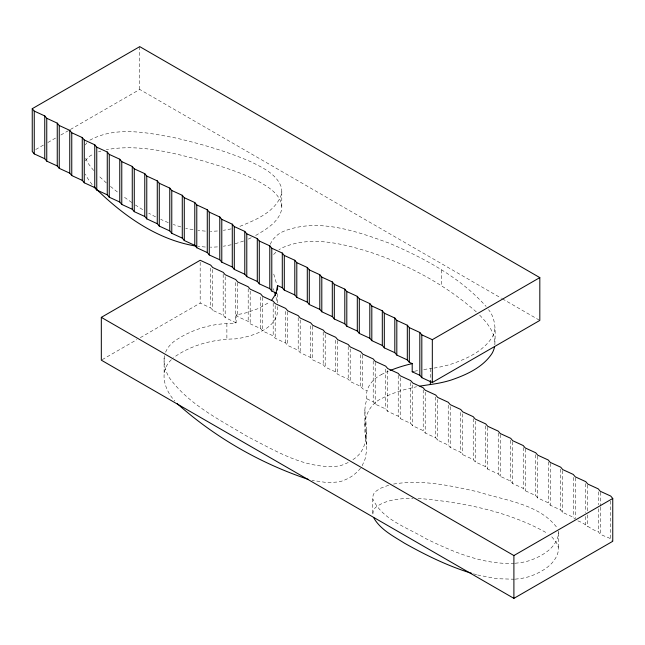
<?xml version="1.0" encoding="UTF-8"?>
<svg xmlns="http://www.w3.org/2000/svg" width="645" height="645" viewBox="0 0 645 645"><rect width="100%" height="100%" fill="white"/><g stroke="black" fill="none" stroke-linecap="round" stroke-linejoin="round"><path stroke-width="0.48" stroke-dasharray="3.23 2.42" d="M277.552 302.795L277.576 293.153L277.56 293.628M362.184 465.73L365.102 459.014L366.465 451.363L366.441 444.566L364.917 431.916L364.836 410.131L365.433 404.431L366.892 398.852C364.651 388.379 372.455 379.115 381.219 374.664M364.836 410.131C366.336 427.103 370.319 448.888 352.968 459.595A45.972 26.542 0 0 1 351.638 460.49M479.678 315.131C487.298 323.081 495.594 332.82 494.86 344.559C495.166 332.78 496.65 319.469 488.531 309.664M164.499 355.693C162.943 363.183 165.426 370.907 169.103 377.406C188.525 404.488 219.735 419.758 247.575 436.609C275.673 450.839 305.746 469.657 338.536 466.037A22.414 12.94 0 0 0 344.011 464.392A45.972 26.542 0 0 0 348.776 462.167M171.376 359.668A50.35 29.065 0 0 0 167.232 364.78C159.968 376.599 166.265 391.773 174.827 401.021M364.868 425.369C365.078 414.38 371.101 403.496 381.219 398.723A103.49 59.751 0 0 1 406.882 388.991L416.565 386.742M494.86 328.652L494.546 330.885A58.445 33.742 0 0 1 492.111 337.383C482.92 351.517 466.448 358.886 451.024 364.191A79.795 46.069 0 0 1 433.948 368.085M165.563 352.194L167.24 348.881A50.35 29.065 0 0 1 174.666 340.947C190.017 330.571 208.327 324.298 226.879 323.613A56.05 32.355 0 0 0 234.732 323.048L236.118 322.871L236.118 314.72A53.753 31.033 0 0 0 246.608 312.672L258.314 308.552L269.626 302.11M270.142 244.294L272.754 239.65L276.584 235.643A36.378 21.003 0 0 1 283.082 231.531C317.872 217.389 356.242 231.16 389.532 243.286C424.853 258.476 460.224 277.487 486.145 306.48M85.374 144.94L85.841 144.206A26.558 15.335 0 0 1 86.946 142.787M85.374 160.839L85.841 160.105A26.558 15.335 0 0 1 89.849 156.106L93.686 153.833M360.571 468.165L357.693 471.535L352.968 475.502A45.972 26.542 0 0 1 344.011 480.299A22.414 12.94 0 0 1 338.536 481.936L327.741 482.702L312.035 480.364M273.601 254.493L276.584 251.55M89.849 140.199C116.148 125.727 148.245 132.814 176.141 138.07C201.595 144.109 226.919 151.341 250.945 161.798C262.45 167.555 276.237 173.819 281.123 186.687A45.134 26.058 0 0 1 281.543 194.056C275.657 212.197 254.944 220.251 238.852 226.774M35.717 149.511L43.521 145.004M47.851 142.505L56.526 137.498M60.856 134.999L69.531 129.992M70.394 129.492L139.747 89.453L501.463 298.288M102.184 359.668L136.877 339.641M140.344 337.641L200.176 303.094L210.681 307.915L212.681 310.318L223.186 315.139L225.186 317.534L236.118 322.871M255.678 235.473C265.974 229.394 278.358 222.42 281.543 209.956A45.134 26.058 0 0 0 281.123 202.595C277.576 192.468 267.602 186.574 258.758 181.559C240.222 171.876 220.026 165.991 200.055 160.073C169.732 151.994 137.772 143.94 106.304 149.713M248.277 239.11L251.252 237.723M243.592 241.02L235.03 243.818M98.459 151.873L100.975 151.067M388.677 485.209L380.179 488.41L375.688 491.45A19.697 11.368 0 0 0 373.229 494.949L372.729 497.529L372.81 514.799L373.229 510.848A19.697 11.368 0 0 1 375.688 507.357C386.194 499.327 400.295 498.577 413.034 498.262M231.168 228.894L223.364 230.33M231.168 244.794L223.364 246.237M393.547 484.056C422.04 479.267 450.928 485.693 478.654 492.014C505.132 500.512 539.156 503.914 556.974 527.666M423.789 369.537A117.293 67.717 0 0 1 430.36 368.601L433.053 368.214M515.178 563.254L520.821 562.601A42.135 24.325 0 0 0 529.851 560.497C541.889 556.232 555.95 548.234 558.417 534.608A38.611 22.293 0 0 0 558.167 531.109M515.178 579.162L520.821 578.509A42.135 24.325 0 0 0 529.851 576.404C541.889 572.131 555.95 564.141 558.417 550.507A38.611 22.293 0 0 0 557.691 545.283L556.022 541.856L551.757 536.809M277.543 306.649C279.672 324.79 260.435 333.263 245.914 336.916A53.688 31 0 0 1 235.296 338.883C213.963 339.262 192.323 344.486 174.666 356.854A50.35 29.065 0 0 0 173.497 357.773M514.355 563.327C483.073 564.802 453.314 551.999 425.748 538.615C407.414 527.497 382.13 519.806 372.81 498.891M514.355 579.234L496.65 578.686L477.679 574.993M417.992 498.343C462.513 502.326 508.639 511.09 547.75 533.52M205.344 231.12L197.951 230.458M205.344 247.027L197.951 246.358M193.081 229.749L185.728 228.225M473.478 573.84L476.857 574.784M180.794 226.935L173.312 224.525M168.289 222.646L160.694 219.356M236.118 314.72L237.683 316.598L248.188 321.42L250.187 323.814L260.693 328.636L262.692 331.03L273.19 335.851L275.189 338.246L285.695 343.067L287.694 345.47L298.2 350.291L300.199 352.686L310.697 357.507L312.696 359.902L323.201 364.723L325.201 367.118L335.706 371.939L337.706 374.342L348.203 379.163L350.203 381.558L360.708 386.379L362.708 388.774L366.892 390.693M366.892 398.852L373.213 401.754L375.213 404.149L385.71 408.97L387.709 411.365L398.215 416.186L400.214 418.589L410.712 423.41L412.719 425.805L423.217 430.626L425.216 433.021L435.722 437.842L437.721 440.237L448.219 445.058L450.218 447.461L460.724 452.282L462.723 454.677L473.228 459.498L475.228 461.893L485.725 466.714L487.725 469.109L498.23 473.93L500.23 476.332L510.735 481.154L512.735 483.548L523.232 488.37L525.232 490.764L535.737 495.586L537.737 497.98L548.242 502.802L550.241 505.204L560.739 510.026L562.738 512.42L573.244 517.242L574.743 519.04M577.872 520.846C585.41 523.482 590.409 529.44 598.246 531.682C601.334 537.164 609.662 535.801 612.75 541.292M155.582 216.889L148.721 213.205M502.334 298.788L538.946 319.928M476.276 311.858C446.445 285.614 410.833 266.167 373.358 253.219C344.728 244.157 312.124 235.054 283.082 247.438A36.378 21.003 0 0 0 278.954 249.784M142.674 209.673L135.402 205.005M131.749 202.514L123.26 196.411M117.39 191.976L110.327 186.316M106.36 182.938L98.701 175.859M93.646 170.474L88.865 164.362L85.398 158.17M92.171 184.655L87.518 178.181L85.398 174.077M273.23 288.67L273.94 290.508M273.754 274.085L276.705 284.292M276.076 297.409L277.165 302.948M610.75 501.06L610.75 538.898M600.245 492.256L600.245 506.196M600.245 507.188L600.245 534.076M598.246 491.845L598.246 504.793M598.246 508.776L598.246 531.682M587.748 485.032L587.748 510.921M587.748 514.904L587.748 526.852M585.749 483.637L585.749 512.509M585.749 516.492L585.749 524.458M575.243 477.816L575.243 518.644M573.244 477.413L573.244 517.242M562.738 470.6L562.738 512.42M560.739 469.197L560.739 510.026M558.409 532.851L558.409 548.758M550.241 463.384L550.241 505.204M548.242 461.981L548.242 502.802M537.737 456.16L537.737 497.98M535.737 454.765L535.737 495.586M525.232 448.944L525.232 490.764M523.232 447.541L523.232 488.37M512.735 441.728L512.735 483.548M510.735 440.325L510.735 481.154M500.23 434.512L500.23 476.332M498.23 433.109L498.23 473.93M487.725 427.288L487.725 469.109M485.725 425.894L485.725 466.714M475.228 421.072L475.228 461.893M473.228 418.669L473.228 459.498M462.723 413.848L462.723 454.677M460.724 412.453L460.724 452.282M450.218 406.632L450.218 447.461M448.219 405.229L448.219 445.058M441.253 269.86L441.253 285.767M437.721 399.416L437.721 440.237M435.722 397.014L435.722 437.842M430.352 368.593L430.352 379.526M425.216 392.192L425.216 433.021M423.217 389.798L423.217 430.626M412.719 384.976L412.719 425.805M410.712 382.582L410.712 423.41M400.214 377.76L400.214 418.589M398.215 375.366L398.215 416.186M387.709 370.544L387.709 411.365M385.71 369.142L385.71 408.97M375.213 362.329L375.213 404.149M373.213 360.926L373.213 401.754M366.537 430.417L366.537 446.316M365.771 423.168L365.771 439.068M362.708 355.105L362.708 388.774M360.708 354.686L360.708 386.379M350.203 348.881L350.203 381.558M348.203 346.478L348.203 379.163M337.706 340.665L337.706 374.342M335.706 340.254L335.706 371.939M325.201 334.441L325.201 367.118M323.201 332.046L323.201 364.723M312.696 326.233L312.696 359.902M310.697 325.814L310.697 357.507M300.199 320.001L300.199 352.686M298.2 317.606L298.2 350.291M287.694 311.793L287.694 345.47M285.695 311.382L285.695 343.067M281.792 191.944L281.792 207.843M275.189 305.569L275.189 338.246M273.19 303.174L273.19 335.851M262.692 297.361L262.692 331.03M260.693 296.942L260.693 328.636M250.187 291.129L250.187 323.814M248.188 288.734L248.188 321.42M237.683 282.921L237.683 316.598M235.683 282.526L235.683 322.355M226.879 323.613L226.879 339.512M225.186 276.705L225.186 317.534M223.186 274.31L223.186 315.139M212.681 269.489L212.681 310.318M210.681 268.086L210.681 307.915M200.176 262.273L200.176 303.094M164.128 358.12L164.128 374.019M139.747 46.634L139.747 89.453M217.43 246.89A55.01 31.758 0 0 1 210.407 247.156M217.43 230.991A55.01 31.758 0 0 1 210.407 231.249M414.34 371.294A117.293 67.717 0 0 1 418.476 370.464M381.195 374.648A104.135 60.122 0 0 1 388.29 371.31"/><path stroke-width="0.97" d="M276.737 293.322L271.787 291.048L269.787 288.654L259.29 283.832L257.291 281.438L246.785 276.616L244.786 274.222L234.288 269.4L232.281 266.998L221.783 262.176L219.784 259.782L209.278 254.96L207.279 252.566L196.781 247.744L194.782 245.35L184.276 240.529L182.277 238.126L171.772 233.305L169.772 230.91L159.275 226.089L157.275 223.694L146.77 218.873L144.77 216.478L134.265 211.657L132.265 209.254L121.768 204.433L119.768 202.038L109.263 197.217L107.263 194.822L96.758 190.001L94.759 187.606L84.261 182.777L82.262 180.382L71.756 175.561L69.757 173.166L59.251 168.345L57.252 165.95L46.754 161.129L44.755 158.726L34.249 153.905L32.25 151.511L32.25 108.699L139.747 46.634L539.817 277.608L539.817 320.428L432.319 382.493L421.814 377.672L419.814 375.269L412.203 371.778L412.203 363.619L409.317 362.297L407.317 359.902L396.812 355.072L394.813 352.678L384.307 347.857L382.308 345.462L371.81 340.641L369.811 338.246L359.305 333.425L357.306 331.022L346.8 326.201L344.801 323.806L334.303 318.985L332.304 316.59L321.799 311.769L319.799 309.374L309.294 304.553L307.294 302.15L296.797 297.329L294.797 294.934L284.292 290.113L282.292 287.718L277.56 285.542L275.899 293.757L271.634 300.296M101.321 317.356L200.176 260.282L210.681 265.103L212.681 267.498L223.186 272.319L225.186 274.714L235.683 279.535L237.683 281.938L248.188 286.759L250.187 289.154L260.693 293.975L262.692 296.369L273.19 301.191L275.189 303.585L285.695 308.407L287.694 310.809L298.2 315.631L300.199 318.025L310.697 322.847L312.696 325.241L323.201 330.063L325.201 332.457L335.706 337.279L337.706 339.681L348.203 344.503L350.203 346.897L360.708 351.719L362.708 354.113L373.213 358.934L375.213 361.329L385.71 366.15L387.709 368.553L398.215 373.374L400.214 375.769L410.712 380.59L412.719 382.985L423.217 387.806L425.216 390.201L435.722 395.022L437.721 397.425L448.219 402.246L450.218 404.641L460.724 409.462L462.723 411.857L473.228 416.678L475.228 419.081L485.725 423.902L487.725 426.297L498.23 431.118L500.23 433.513L510.735 438.334L512.735 440.728L523.232 445.55L525.232 447.953L535.737 452.774L537.737 455.168L548.242 459.99L550.241 462.384L560.739 467.206L562.738 469.6L573.244 474.422L575.243 476.824L585.749 481.646L587.748 484.04L598.246 488.862L600.245 491.256L610.75 496.078L612.75 498.472L612.75 541.292L513.896 598.366L101.321 360.168L101.321 317.356L513.896 555.547L612.75 498.472M32.25 108.699L34.249 111.093L44.755 115.915L46.754 118.309L57.252 123.13L59.251 125.525L69.757 130.346L71.756 132.749L82.262 137.57L84.261 139.965L94.759 144.786L96.758 147.181L107.263 152.002L109.263 154.397L119.768 159.218L121.768 161.621L132.265 166.442L134.265 168.837L144.77 173.658L146.77 176.053L157.275 180.874L159.275 183.269L169.772 188.09L171.772 190.493L182.277 195.314L184.276 197.709L194.782 202.53L196.781 204.925L207.279 209.746L209.278 212.141L219.784 216.97L221.783 219.364L232.281 224.186L234.288 226.58L244.786 231.402L246.785 233.796L257.291 238.618L259.29 241.02L269.787 245.842L271.787 248.236L282.292 253.058L284.292 255.452L294.797 260.274L296.797 262.668L307.294 267.49L309.294 269.892L319.799 274.714L321.799 277.108L332.304 281.93L334.303 284.324L344.801 289.145L346.8 291.54L357.306 296.361L359.305 298.764L369.811 303.585L371.81 305.98L382.308 310.801L384.307 313.196L394.813 318.017L396.812 320.412L407.317 325.233L409.317 327.636L419.814 332.457L421.814 334.852L432.319 339.673L539.817 277.608M412.203 371.778L413.251 371.536M419.919 386.097L433.948 383.993A79.795 46.069 0 0 0 451.024 380.09C466.448 374.793 482.92 367.424 492.111 353.291A58.445 33.742 0 0 0 494.546 346.784M196.322 246.148C156.493 239.738 122.171 214.777 94.138 186.953M308.375 479.42C260.387 463.432 215.011 437.342 177.286 403.73M471.769 573.341C448.13 566.181 425.845 555.184 404.359 543.13C393.24 536.084 380.316 529.585 373.665 517.677M274.528 292.266L275.6 295.724M513.896 555.547L513.896 598.366M432.319 339.673L432.319 382.493M430.352 380.518L430.352 384.493M421.814 334.852L421.814 377.672M419.814 332.457L419.814 375.269M409.317 327.636L409.317 362.297M407.317 325.233L407.317 359.902M396.812 320.412L396.812 355.072M394.813 318.017L394.813 352.678M384.307 313.196L384.307 347.857M382.308 310.801L382.308 345.462M371.81 305.98L371.81 340.641M369.811 303.585L369.811 338.246M359.305 298.764L359.305 333.425M357.306 296.361L357.306 331.022M346.8 291.54L346.8 326.201M344.801 289.145L344.801 323.806M334.303 284.324L334.303 318.985M332.304 281.93L332.304 316.59M321.799 277.108L321.799 311.769M319.799 274.714L319.799 309.374M309.294 269.892L309.294 304.553M307.294 267.49L307.294 302.15M296.797 262.668L296.797 297.329M294.797 260.274L294.797 294.934M284.292 255.452L284.292 290.113M282.292 253.058L282.292 287.718M277.56 285.542L277.56 290.073M271.787 248.236L271.787 291.048M269.787 245.842L269.787 288.654M259.29 241.02L259.29 283.832M257.291 238.618L257.291 281.438M246.785 233.796L246.785 276.616M244.786 231.402L244.786 274.222M234.288 226.58L234.288 269.4M232.281 224.186L232.281 266.998M221.783 219.364L221.783 262.176M219.784 216.97L219.784 259.782M209.278 212.141L209.278 254.96M207.279 209.746L207.279 252.566M196.781 204.925L196.781 247.744M194.782 202.53L194.782 245.35M184.276 197.709L184.276 240.529M182.277 195.314L182.277 238.126M171.772 190.493L171.772 233.305M169.772 188.09L169.772 230.91M159.275 183.269L159.275 226.089M157.275 180.874L157.275 223.694M146.77 176.053L146.77 218.873M144.77 173.658L144.77 216.478M134.265 168.837L134.265 211.657M132.265 166.442L132.265 209.254M121.768 161.621L121.768 204.433M119.768 159.218L119.768 202.038M109.263 154.397L109.263 197.217M107.263 152.002L107.263 194.822M96.758 147.181L96.758 190.001M94.759 144.786L94.759 187.606M84.261 139.965L84.261 182.777M82.262 137.57L82.262 180.382M71.756 132.749L71.756 175.561M69.757 130.346L69.757 173.166M59.251 125.525L59.251 168.345M57.252 123.13L57.252 165.95M46.754 118.309L46.754 161.129M44.755 115.915L44.755 158.726M34.249 111.093L34.249 153.905M390.128 370.536A104.135 60.122 0 0 1 412.203 363.619"/></g></svg>
